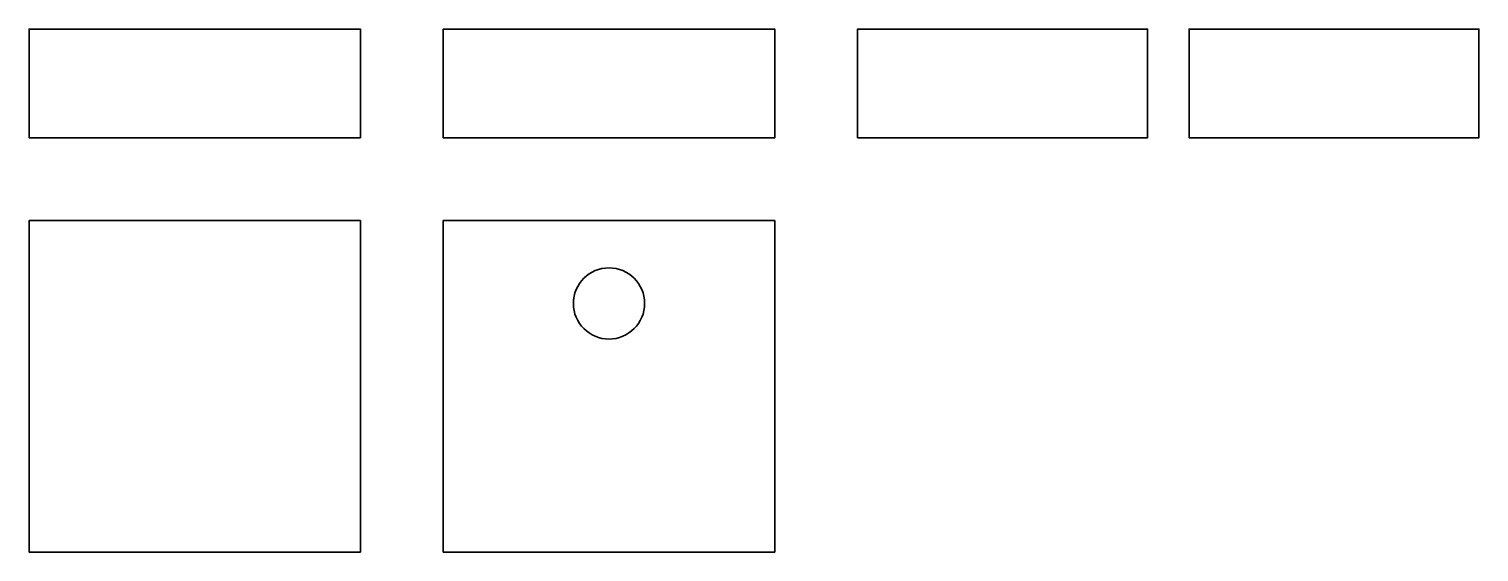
# Model space of a CAD drawing. Header units: inches. Extents: x 3 to 20.5, y -14 to -7.7.
import ezdxf

# ---------------------------------------------------------------- set-up
doc = ezdxf.new("R2010")
doc.units = ezdxf.units.IN
doc.header["$MEASUREMENT"] = 0
doc.layers.add('Layer 1', color=7, linetype='Continuous')

msp = doc.modelspace()

# ---------------------------------------------------------------- linework, layer by layer
at = {"layer": 'Layer 1', "color": 1, "lineweight": 30, "true_color": 0xff0000}
for points in [[(3, -9), (7, -9), (7, -7.688), (3, -7.688), (3, -9)], [(8, -9), (12, -9), (12, -7.688), (8, -7.688), (8, -9)], [(13, -9), (16.5, -9), (16.5, -7.688), (13, -7.688), (13, -9)], [(17, -9), (20.5, -9), (20.5, -7.688), (17, -7.688), (17, -9)], [(7, -14), (3, -14), (3, -10), (7, -10), (7, -14)], [(12, -14), (8, -14), (8, -10), (12, -10), (12, -14)]]:
    msp.add_lwpolyline(points, dxfattribs=at)
at = {"layer": 'Layer 1', "color": 1, "lineweight": 35, "true_color": 0xff0000}
msp.add_open_spline([(10.43, -11), (10.43, -11.237), (10.237, -11.43), (10, -11.43), (9.763, -11.43), (9.57, -11.237), (9.57, -11), (9.57, -10.762), (9.763, -10.57), (10, -10.57), (10.237, -10.57), (10.43, -10.762), (10.43, -11)], degree=3, knots=[0, 0, 0, 0, 1, 1, 1, 2, 2, 2, 3, 3, 3, 4, 4, 4, 4], dxfattribs=at)

doc.saveas('drawing.dxf')
